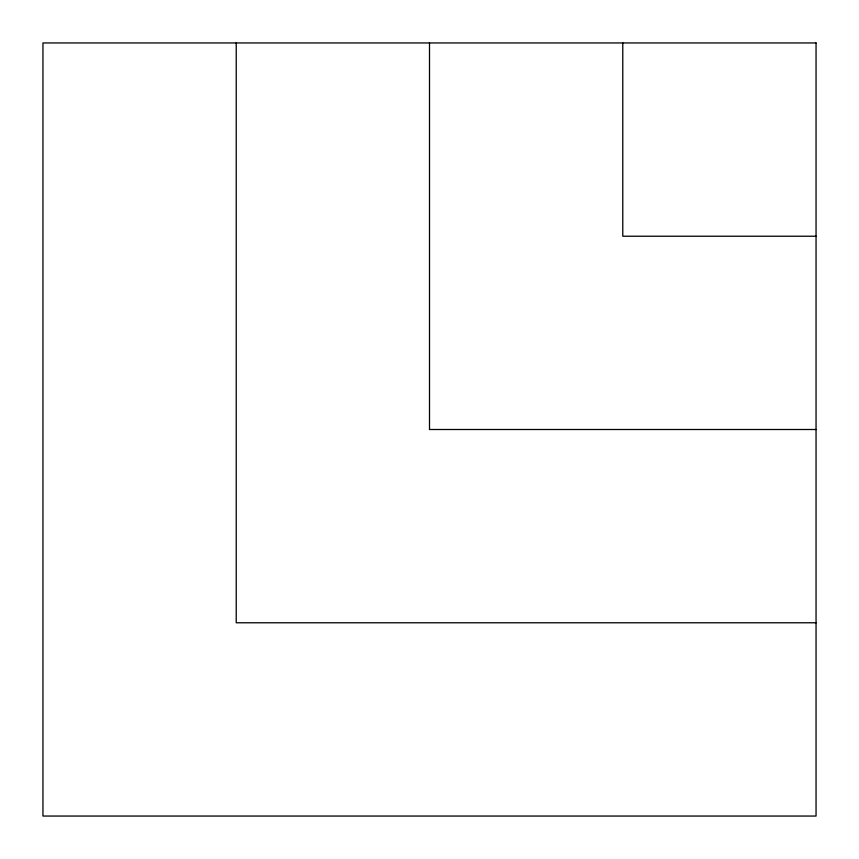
<?xml version="1.0" encoding="UTF-8"?>
<svg xmlns="http://www.w3.org/2000/svg" width="859" height="859" viewBox="0 0 859 859"><rect width="100%" height="100%" fill="white"/><g stroke="black" fill="none" stroke-linecap="round" stroke-linejoin="round"><path stroke-width="1.29" d="M816.05 236.225L622.775 236.225L622.775 42.95M816.05 429.5L429.5 429.5L429.5 42.95M816.05 622.775L236.225 622.775L236.225 42.95M816.05 42.95L42.95 42.95L42.95 816.05L816.05 816.05L816.05 42.95"/></g></svg>
